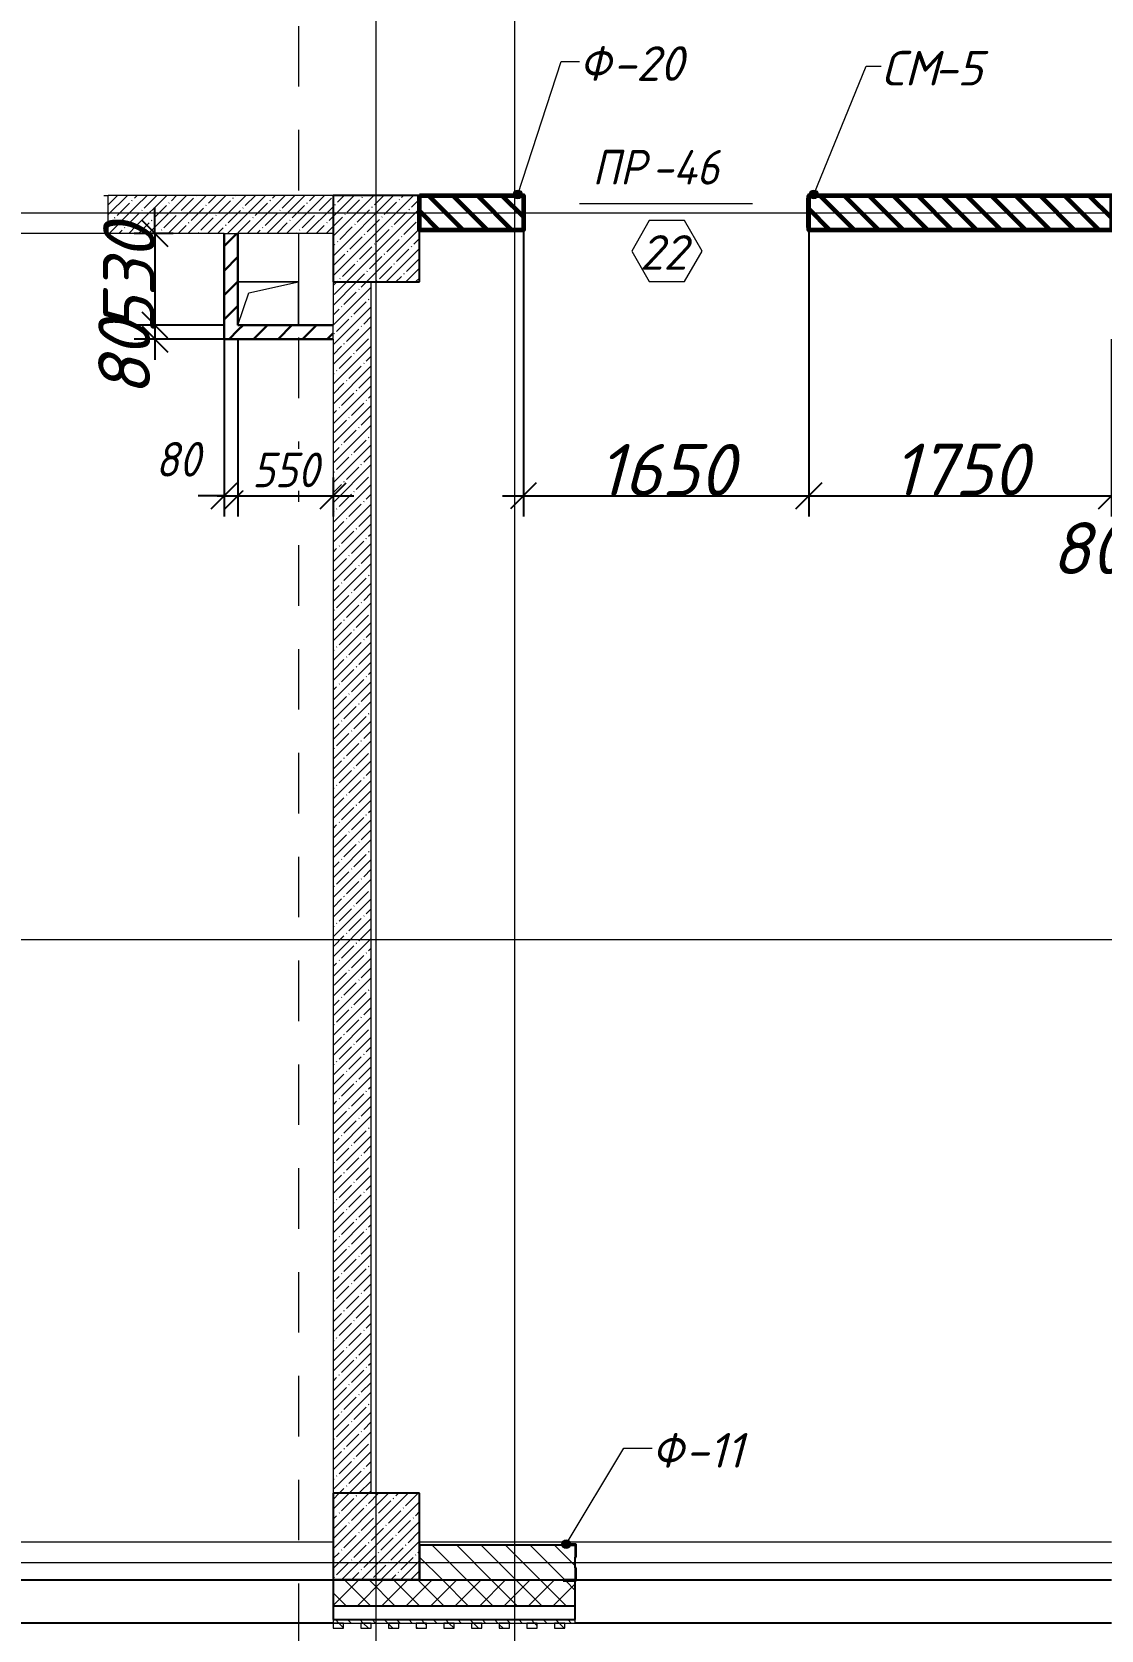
# Model space of a CAD drawing. Header units: millimetres. Extents: x 12986 to 523328, y -9759 to 30092.
# Drawn here: x 284766 to 290947, y -3156 to 6079 of the extents above; entities that cross this region are included whole.
import ezdxf

# ---------------------------------------------------------------- set-up
doc = ezdxf.new("R2010")
doc.units = ezdxf.units.MM
doc.linetypes.add('01 Штриховая _4 мм_', pattern=[600, 350, -250])
for name, color, linetype, lineweight in [('1) ПГП Зеленый', 3, 'Continuous', 30), ('3) РАсчет Зел', 3, 'Continuous', 30), ('5) Блок ячеистый', 160, 'Continuous', 60), ('A-ANNO-DIMS', 7, 'Continuous', 9), ('A-DOOR-IDEN', 7, 'Continuous', 9), ('A-FLOR', 7, 'Continuous', 9), ('A-GENM', 7, 'Continuous', 9), ('A-GENM-1', 7, 'Continuous', 25), ('A-GENM-IDEN', 7, 'Continuous', 9), ('A-WALL-1', 7, 'Continuous', 25), ('A-WALL-6', 18, 'Continuous', 13), ('A-WALL-FNSH-1', 7, 'Continuous', 9), ('A-WALL-FNSH-2', 7, 'Continuous', 5), ('A-WALL-FNSH-5', 7, 'Continuous', 5), ('A-WALL-PATT-1', 7, 'Continuous', 5), ('G-ANNO-SYMB-1', 7, '01 Штриховая _4 мм_', 9), ('I-WALL', 7, 'Continuous', 5), ('S-COLS', 7, 'Continuous', 9), ('S-COLS-1', 7, 'Continuous', 5), ('S-COLS-2', 7, 'Continuous', 25), ('Оси-1', 7, 'Continuous', 20)]:
    doc.layers.add(name, color=color, linetype=linetype, lineweight=lineweight)
for name, color, linetype, lineweight, true_color in [('A-WALL-3', 7, 'Continuous', 5, 0x000000), ('A-WALL-4', 7, 'Continuous', 25, 0x000000), ('A-WALL-PATT-2', 7, 'Continuous', 5, 0xce0000)]:
    doc.layers.add(name, color=color, linetype=linetype, lineweight=lineweight, true_color=true_color)
doc.styles.add('ISOCPEUR_I_2', font='isocpeui.ttf', dxfattribs={"height": 300})
doc.styles.add('ISOCPEUR_I_3', font='isocpeui.ttf', dxfattribs={"width": 0.9, "height": 200})
doc.styles.add('ISOCPEUR_I_4', font='isocpeui.ttf', dxfattribs={"width": 0.9, "height": 300})
doc.dimstyles.new('ISO-2_0_0_9К_СРЕДНИЙ', dxfattribs={"dimscale": 304.8, "dimtxt": 199.196235, "dimasz": 0.492126, "dimexe": 0.393701, "dimexo": 0, "dimgap": 0, "dimtad": 1, "dimdec": 0, "dimzin": 0, "dimdsep": 46, "dimtxsty": 'ISOCPEUR_I_2', "dimblk1": 'OBLIQUE', "dimblk2": 'OBLIQUE', "dimsah": 1, "dimcen": 0.09, "dimdle": 0.393701, "dimazin": 0, "dimtfac": 1, "dimtdec": 4, "dimtix": 1, "dimtmove": 2, "dimatfit": 3, "dimfxl": 1, "dimtvp": 1, "dimtolj": 1, "dimtzin": 0, "dimarcsym": 2})
doc.dimstyles.new('ISO-2_0_0_9К_СРЕДНИЙ_2', dxfattribs={"dimscale": 304.8, "dimtxt": 199.196235, "dimasz": 0.492126, "dimexe": 0.393701, "dimexo": 0, "dimgap": 0, "dimtad": 1, "dimdec": 0, "dimzin": 0, "dimdsep": 46, "dimtxsty": 'ISOCPEUR_I_2', "dimblk1": 'OBLIQUE', "dimblk2": 'OBLIQUE', "dimsah": 1, "dimcen": 0.09, "dimdle": 0.393701, "dimazin": 0, "dimtfac": 1, "dimtdec": 4, "dimtix": 1, "dimtmove": 0, "dimatfit": 3, "dimfxl": 1, "dimtvp": 1, "dimtolj": 1, "dimtzin": 0, "dimarcsym": 2})
doc.dimstyles.new('ISO-2_0_0_9К_СРЕДНИЙ_ФОН_1', dxfattribs={"dimscale": 304.8, "dimtxt": 199.196235, "dimasz": 0.492126, "dimexe": 0.393701, "dimexo": 0, "dimgap": 0.164042, "dimtad": 1, "dimdec": 0, "dimdsep": 46, "dimtxsty": 'ISOCPEUR_I_3', "dimblk1": 'OBLIQUE', "dimblk2": 'OBLIQUE', "dimsah": 1, "dimcen": 0.09, "dimdle": 0.393701, "dimazin": 0, "dimtfac": 1, "dimtdec": 4, "dimtix": 1, "dimtmove": 0, "dimatfit": 3, "dimfxl": 1, "dimtvp": 1, "dimtfill": 1, "dimtolj": 1, "dimtzin": 0, "dimarcsym": 2})
doc.dimstyles.new('ISO-2_0_0_9К_СРЕДНИЙ_ФОН_2', dxfattribs={"dimscale": 304.8, "dimtxt": 199.196235, "dimasz": 0.492126, "dimexe": 0.393701, "dimexo": 0, "dimgap": 0.164042, "dimtad": 1, "dimdec": 0, "dimdsep": 46, "dimtxsty": 'ISOCPEUR_I_3', "dimblk1": 'OBLIQUE', "dimblk2": 'OBLIQUE', "dimsah": 1, "dimcen": 0.09, "dimdle": 0.393701, "dimazin": 0, "dimtfac": 1, "dimtdec": 4, "dimtix": 1, "dimtmove": 2, "dimatfit": 3, "dimfxl": 1, "dimtvp": 1, "dimtfill": 1, "dimtolj": 1, "dimtzin": 0, "dimarcsym": 2})
pattern_1 = [(45, (239096.85, -2765.93), (-57.02463, 57.02463), []), (45, (239153.876, -2765.93), (-57.02463, 57.02463), [100.806, -20.161, 3.353, -16.808])]
pattern_2 = [(135, (239096.85, -2765.93), (-70.71068, -70.71068), [])]
pattern_3 = [(45, (239096.85, -2765.93), (-70.71068, 70.71068), [])]
pattern_4 = [(135, (239096.85, -2765.933), (-35.35534, -35.35534), [])]

# ---------------------------------------------------------------- blocks, each defined once
blk = doc.blocks.new('Колонна_Несущая_Прямоугольное сечение - 500х500-V2-АР1_1_Кладочный план 2 этажа')
at = {"layer": 'S-COLS-1'}
h = blk.add_hatch(dxfattribs=at)
h.set_pattern_fill('FP_4', color=256, style=0, pattern_type=2)
h.set_pattern_definition([(45, (-47660, -7650), (-57.02463, 57.02463), []), (45, (-47602.975, -7650), (-57.02463, 57.02463), [100.806, -20.161, 3.353, -16.808])])
h.paths.add_polyline_path([(-250, -250), (250, -250), (250, 250), (-250, 250)], flags=0)
at = {"layer": 'S-COLS-2'}
for p, q in [((250, 250), (-250, 250)), ((-250, 250), (-250, -250)), ((250, -250), (250, 250)), ((-250, -250), (250, -250))]:
    blk.add_line(p, q, dxfattribs=at)
blk = doc.blocks.new('AR_Отверстие прямоугольное _в плите_ - AR_Отверстие прямоугольное _в плите_-V54-АР1_1_Кладочный план 2 этажа')
at = {"layer": 'A-GENM'}
for p, q in [((175, 125), (-175, 125)), ((-112.5, 62.5), (175, 125)), ((175, -125), (175, 125)), ((-175, -125), (-112.5, 62.5))]:
    blk.add_line(p, q, dxfattribs=at)
blk = doc.blocks.new('Фахверк_СКБ_Уголок - Ф-20_200х3960 h-28533880-АР1_1_Кладочный план 2 этажа')
at = {"layer": 'A-GENM-1'}
for p, q in [((200, 156), (125, 156)), ((125, 156), (125, 81)), ((131, 81), (131, 150)), ((131, 150), (200, 150)), ((200, 150), (200, 156)), ((125, 81), (131, 81)), ((131, 19), (125, 19)), ((125, 19), (125, -56)), ((131, -50), (131, 19)), ((125, -56), (200, -56)), ((200, -50), (131, -50)), ((200, -56), (200, -50))]:
    blk.add_line(p, q, dxfattribs=at)
blk = doc.blocks.new('Фахверк_СКБ_Уголок_Тип 2 - СМ-5_200х2480h-30007438-АР1_1_Кладочный план 2 этажа')
at = {"layer": 'A-GENM-1'}
for p, q in [((125, 156), (125, 81)), ((200, 156), (125, 156)), ((131, 81), (131, 150)), ((131, 150), (200, 150)), ((200, 150), (200, 156)), ((125, 81), (131, 81)), ((131, 19), (125, 19)), ((125, 19), (125, -56)), ((131, -50), (131, 19)), ((125, -56), (200, -56)), ((200, -50), (131, -50)), ((200, -56), (200, -50))]:
    blk.add_line(p, q, dxfattribs=at)
blk = doc.blocks.new('Стойка_Влож_Полоса боковая - Полоса-27101091-АР1_1_Кладочный план 2 этажа')
at = {"layer": 'A-GENM'}
for p, q in [((-5, 85), (0, 85)), ((-5, -85), (-5, 85)), ((0, 31), (0, -31)), ((0, -85), (-5, -85))]:
    blk.add_line(p, q, dxfattribs=at)
blk = doc.blocks.new('Фахверк_СКБ_Уголок - Ф-11_200х2500 h-28441216-АР1_1_Кладочный план 2 этажа')
at = {"layer": 'A-GENM-1'}
for p, q in [((200, 156), (125, 156)), ((125, 156), (125, 81)), ((131, 81), (131, 150)), ((131, 150), (200, 150)), ((200, 150), (200, 156)), ((125, 81), (131, 81)), ((131, 19), (125, 19)), ((125, 19), (125, -56)), ((131, -50), (131, 19)), ((125, -56), (200, -56)), ((200, -50), (131, -50)), ((200, -56), (200, -50))]:
    blk.add_line(p, q, dxfattribs=at)
blk = doc.blocks.new('_Oblique')
at = {"color": 0, "linetype": 'ByBlock', "lineweight": -2}
blk.add_line((-0.5, -0.5), (0.5, 0.5), dxfattribs=at)
blk = doc.blocks.new('*D2114')
at = {"layer": 'A-ANNO-DIMS', "color": 0, "lineweight": -2, "transparency": 16777216}
for p, q in [((287606.9, 4934.1), (287606.9, 3277.9)), ((289256.9, 4934.1), (289256.9, 3277.9)), ((287486.9, 3397.9), (289376.9, 3397.9))]:
    blk.add_line(p, q, dxfattribs=at)
at = {"layer": 'Defpoints', "color": 0, "transparency": 16777216}
for p in [(287606.9, 4934.1), (289256.9, 4934.1), (289256.9, 3397.9)]:
    blk.add_point(p, dxfattribs=at)
at = {"layer": 'A-ANNO-DIMS', "color": 0, "lineweight": -2, "transparency": 16777216, "xscale": 150, "yscale": 150, "zscale": 150, "rotation": 180}
blk.add_blockref('_Oblique', (287606.9, 3397.9), dxfattribs=at)
at = {"layer": 'A-ANNO-DIMS', "color": 0, "lineweight": -2, "transparency": 16777216, "xscale": 150, "yscale": 150, "zscale": 150}
blk.add_blockref('_Oblique', (289256.9, 3397.9), dxfattribs=at)
at = {"layer": 'A-ANNO-DIMS', "color": 0, "transparency": 16777216, "insert": (288431.9, 3547.9), "char_height": 300, "width": 560.814, "attachment_point": 5, "style": 'ISOCPEUR_I_2'}
blk.add_mtext('\\A1;1650', dxfattribs=at)
blk = doc.blocks.new('*D2115')
at = {"layer": 'A-ANNO-DIMS', "color": 0, "lineweight": -2, "transparency": 16777216}
for p, q in [((289256.9, 4934.1), (289256.9, 3277.9)), ((291006.9, 4304.1), (291006.9, 3277.9)), ((289136.9, 3397.9), (291126.9, 3397.9))]:
    blk.add_line(p, q, dxfattribs=at)
at = {"layer": 'Defpoints', "color": 0, "transparency": 16777216}
for p in [(289256.9, 4934.1), (291006.9, 4304.1), (291006.9, 3397.9)]:
    blk.add_point(p, dxfattribs=at)
at = {"layer": 'A-ANNO-DIMS', "color": 0, "lineweight": -2, "transparency": 16777216, "xscale": 150, "yscale": 150, "zscale": 150, "rotation": 180}
blk.add_blockref('_Oblique', (289256.9, 3397.9), dxfattribs=at)
at = {"layer": 'A-ANNO-DIMS', "color": 0, "lineweight": -2, "transparency": 16777216, "xscale": 150, "yscale": 150, "zscale": 150}
blk.add_blockref('_Oblique', (291006.9, 3397.9), dxfattribs=at)
at = {"layer": 'A-ANNO-DIMS', "color": 0, "transparency": 16777216, "insert": (290131.9, 3549.9), "char_height": 300, "width": 560.814, "attachment_point": 5, "style": 'ISOCPEUR_I_2'}
blk.add_mtext('\\A1;1750', dxfattribs=at)
blk = doc.blocks.new('*D2116')
at = {"layer": 'A-ANNO-DIMS', "color": 0, "lineweight": -2, "transparency": 16777216}
for p, q in [((291006.9, 4304.1), (291006.9, 3277.9)), ((291086.9, 4301), (291086.9, 3277.9)), ((290886.9, 3397.9), (291206.9, 3397.9))]:
    blk.add_line(p, q, dxfattribs=at)
at = {"layer": 'Defpoints', "color": 0, "transparency": 16777216}
for p in [(291006.9, 4304.1), (291086.9, 4301), (291086.9, 3397.9)]:
    blk.add_point(p, dxfattribs=at)
at = {"layer": 'A-ANNO-DIMS', "color": 0, "lineweight": -2, "transparency": 16777216, "xscale": 150, "yscale": 150, "zscale": 150, "rotation": 180}
blk.add_blockref('_Oblique', (291006.9, 3397.9), dxfattribs=at)
at = {"layer": 'A-ANNO-DIMS', "color": 0, "lineweight": -2, "transparency": 16777216, "xscale": 150, "yscale": 150, "zscale": 150}
blk.add_blockref('_Oblique', (291086.9, 3397.9), dxfattribs=at)
at = {"layer": 'A-ANNO-DIMS', "color": 0, "transparency": 16777216, "insert": (290658.1, 3245.6), "char_height": 300, "width": 303.391, "attachment_point": 1, "line_spacing_factor": 1.149209, "style": 'ISOCPEUR_I_2'}
blk.add_mtext('\\A1;80', dxfattribs=at)
blk = doc.blocks.new('AAR_СКБ_Марка_Двери_Перемычка и проем - Марка перемычки и проема-25306769-АР1_1_Кладочный план 2 этажа')
at = {"layer": 'A-DOOR-IDEN'}
for p, q in [((-5, 0), (5, 0)), ((-0.968, -0.984), (-1.986, -2.747)), ((1.067, -0.984), (-0.968, -0.984)), ((2.085, -2.747), (1.067, -0.984)), ((-1.986, -2.747), (-0.968, -4.509)), ((1.067, -4.509), (2.085, -2.747)), ((-0.968, -4.509), (1.067, -4.509))]:
    blk.add_line(p, q, dxfattribs=at)
blk = doc.blocks.new('*D2490')
at = {"layer": 'A-ANNO-DIMS', "color": 0, "lineweight": -2, "transparency": 16777216}
for p, q in [((285876.9, 4304.1), (285876.9, 3277.9)), ((285956.9, 4302), (285956.9, 3277.9)), ((285876.9, 3397.9), (285726.9, 3397.9)), ((285876.9, 3397.9), (285956.9, 3397.9)), ((285956.9, 3397.9), (286106.9, 3397.9))]:
    blk.add_line(p, q, dxfattribs=at)
at = {"layer": 'Defpoints', "color": 0, "transparency": 16777216}
for p in [(285876.9, 4304.1), (285956.9, 4302), (285956.9, 3397.9)]:
    blk.add_point(p, dxfattribs=at)
at = {"layer": 'A-ANNO-DIMS', "color": 0, "lineweight": -2, "transparency": 16777216, "xscale": 150, "yscale": 150, "zscale": 150, "rotation": 180}
blk.add_blockref('_Oblique', (285956.9, 3397.9), dxfattribs=at)
at = {"layer": 'A-ANNO-DIMS', "color": 0, "transparency": 16777216, "insert": (285479.9, 3709.2), "char_height": 200, "width": 303.391, "attachment_point": 1, "line_spacing_factor": 1.149209, "style": 'ISOCPEUR_I_3', "bg_fill": 3, "box_fill_scale": 1.1, "bg_fill_color": 256, "bg_fill_true_color": 13158600, "bg_fill_transparency": 0}
blk.add_mtext('\\A1;80', dxfattribs=at)
at = {"layer": 'A-ANNO-DIMS', "color": 0, "lineweight": -2, "transparency": 16777216, "xscale": 150, "yscale": 150, "zscale": 150}
blk.add_blockref('_Oblique', (285876.9, 3397.9), dxfattribs=at)
blk = doc.blocks.new('*D2491')
at = {"layer": 'A-ANNO-DIMS', "color": 0, "lineweight": -2, "transparency": 16777216}
for p, q in [((285956.9, 4302), (285956.9, 3277.9)), ((286506.9, 3504), (286506.9, 3277.9)), ((285836.9, 3397.9), (286626.9, 3397.9))]:
    blk.add_line(p, q, dxfattribs=at)
at = {"layer": 'Defpoints', "color": 0, "transparency": 16777216}
blk.add_point((285956.9, 4302), dxfattribs=at)
at = {"layer": 'A-ANNO-DIMS', "color": 0, "lineweight": -2, "transparency": 16777216, "xscale": 150, "yscale": 150, "zscale": 150, "rotation": 180}
blk.add_blockref('_Oblique', (285956.9, 3397.9), dxfattribs=at)
at = {"layer": 'A-ANNO-DIMS', "color": 0, "lineweight": -2, "transparency": 16777216, "xscale": 150, "yscale": 150, "zscale": 150}
blk.add_blockref('_Oblique', (286506.9, 3397.9), dxfattribs=at)
at = {"layer": 'A-ANNO-DIMS', "color": 0, "transparency": 16777216, "insert": (286231.9, 3547.9), "char_height": 200, "width": 455.087, "attachment_point": 5, "style": 'ISOCPEUR_I_3', "bg_fill": 3, "box_fill_scale": 1.1, "bg_fill_color": 256, "bg_fill_true_color": 13158600, "bg_fill_transparency": 0}
blk.add_mtext('\\A1;550', dxfattribs=at)
at = {"layer": 'Defpoints', "color": 0, "transparency": 16777216}
for p in [(286506.9, 3504), (286506.9, 3397.9)]:
    blk.add_point(p, dxfattribs=at)
blk = doc.blocks.new('*D2492')
at = {"layer": 'A-ANNO-DIMS', "color": 0, "lineweight": -2, "transparency": 16777216}
for p, q in [((285477.3, 4914.1), (285477.3, 5064.1)), ((285583.3, 4914.1), (285357.3, 4914.1)), ((285477.3, 4914.1), (285477.3, 4384.1)), ((285874.8, 4384.1), (285357.3, 4384.1)), ((285477.3, 4384.1), (285477.3, 4234.1))]:
    blk.add_line(p, q, dxfattribs=at)
at = {"layer": 'Defpoints', "color": 0, "transparency": 16777216}
for p in [(285583.3, 4914.1), (285477.3, 4384.1), (285874.8, 4384.1)]:
    blk.add_point(p, dxfattribs=at)
at = {"layer": 'A-ANNO-DIMS', "color": 0, "lineweight": -2, "transparency": 16777216, "xscale": 150, "yscale": 150, "zscale": 150}
for p, rotation in [((285477.3, 4914.1), 270), ((285477.3, 4384.1), 90)]:
    blk.add_blockref('_Oblique', p, dxfattribs=dict(at, rotation=rotation))
at = {"layer": 'A-ANNO-DIMS', "color": 0, "transparency": 16777216, "insert": (285327.3, 4649.1), "char_height": 300, "width": 455.087, "attachment_point": 5, "rotation": 90, "style": 'ISOCPEUR_I_2'}
blk.add_mtext('\\A1;530', dxfattribs=at)
blk = doc.blocks.new('*D2493')
at = {"layer": 'A-ANNO-DIMS', "color": 0, "lineweight": -2, "transparency": 16777216}
for p, q in [((285477.3, 4504.1), (285477.3, 4184.1)), ((285874.8, 4384.1), (285357.3, 4384.1)), ((285876.9, 4304.1), (285357.3, 4304.1))]:
    blk.add_line(p, q, dxfattribs=at)
at = {"layer": 'Defpoints', "color": 0, "transparency": 16777216}
for p in [(285874.8, 4384.1), (285477.3, 4304.1), (285876.9, 4304.1)]:
    blk.add_point(p, dxfattribs=at)
at = {"layer": 'A-ANNO-DIMS', "color": 0, "lineweight": -2, "transparency": 16777216, "xscale": 150, "yscale": 150, "zscale": 150}
for p, rotation in [((285477.3, 4384.1), 90), ((285477.3, 4304.1), 270)]:
    blk.add_blockref('_Oblique', p, dxfattribs=dict(at, rotation=rotation))
at = {"layer": 'A-ANNO-DIMS', "color": 0, "transparency": 16777216, "insert": (285149.3, 3971.3), "char_height": 300, "width": 303.391, "attachment_point": 1, "rotation": 90, "line_spacing_factor": 1.149209, "style": 'ISOCPEUR_I_2'}
blk.add_mtext('\\A1;80', dxfattribs=at)

msp = doc.modelspace()

# ---------------------------------------------------------------- hatches: boundary and pattern name
at = {"layer": '1) ПГП Зеленый'}
h = msp.add_hatch(dxfattribs=at)
h.set_pattern_fill('FP_24', color=256, style=0, pattern_type=2)
h.set_pattern_definition(pattern_3)
h.paths.add_polyline_path([(285956.85086, 4304.06731), (285956.85086, 4914.06731), (285876.85086, 4914.06731), (285876.85086, 4304.06731)], flags=0)
h = msp.add_hatch(dxfattribs=at)
h.set_pattern_fill('FP_24', color=256, style=0, pattern_type=2)
h.set_pattern_definition(pattern_3)
h.paths.add_polyline_path([(285956.85086, 4304.06731), (286506.85086, 4304.06731), (286506.85086, 4384.06731), (285956.85086, 4384.06731)], flags=0)
at = {"layer": '5) Блок ячеистый'}
h = msp.add_hatch(dxfattribs=at)
h.set_pattern_fill('FP_22', color=256, style=0, pattern_type=2)
h.set_pattern_definition(pattern_2)
h.paths.add_polyline_path([(289562.00706, 4934.06731), (291006.85079, 4934.06731), (291006.85079, 5134.06731), (289256.85086, 5134.06731), (289256.85086, 4934.06731), (289325.85079, 4934.06731)], flags=0)
h.paths.add_polyline_path([(287606.85086, 4934.06731), (287606.85086, 5134.06731), (287006.85086, 5134.06731), (287006.85086, 4934.06731), (287537.85086, 4934.06731)], flags=0)
at = {"layer": 'A-GENM-IDEN'}
h = msp.add_hatch(color=256, dxfattribs=at)
edge = h.paths.add_edge_path(flags=0)
edge.add_arc((287575.35086, 5140.06731), 25, 0, 360)
h = msp.add_hatch(color=256, dxfattribs=at)
edge = h.paths.add_edge_path(flags=0)
edge.add_arc((289285.85079, 5140.06731), 25, 0, 360)
h = msp.add_hatch(color=256, dxfattribs=at)
edge = h.paths.add_edge_path(flags=0)
edge.add_arc((287854.51753, -2659.9327), 25, 0, 360)
at = {"layer": 'A-WALL-PATT-1'}
h = msp.add_hatch(dxfattribs=at)
h.set_pattern_fill('FP_7', color=256, style=0, pattern_type=2)
h.set_pattern_definition(pattern_1)
h.paths.add_polyline_path([(286506.85086, 4914.06731), (286506.85086, 5134.06731), (285366.85091, 5134.06731), (285366.85091, 4914.06731), (286497.47581, 4914.06731)], flags=0)
h.paths.add_polyline_path([(283206.85079, 4914.06731), (283786.85086, 4914.06731), (283786.85086, 5134.06731), (282506.85079, 5134.06731), (282506.85079, 4914.06731)], flags=0)
h = msp.add_hatch(dxfattribs=at)
h.set_pattern_fill('FP_7', color=256, style=0, pattern_type=2)
h.set_pattern_definition(pattern_1)
h.paths.add_polyline_path([(285206.85086, 4914.06731), (285366.85091, 4914.06731), (285366.85091, 5134.06731), (285206.85086, 5134.06731)], flags=0)
h.paths.add_polyline_path([(284006.85086, 4914.06731), (284006.85086, 5134.06731), (283786.85086, 5134.06731), (283786.85086, 4914.06731)], flags=0)
h = msp.add_hatch(dxfattribs=at)
h.set_pattern_fill('FP_7', color=256, style=0, pattern_type=2)
h.set_pattern_definition(pattern_1)
h.paths.add_polyline_path([(286726.85086, -2365.93269), (286726.85086, 4634.06731), (286506.85086, 4634.06731), (286506.85086, -2365.93269)], flags=0)
h = msp.add_hatch(dxfattribs=at)
h.set_pattern_fill('FP_11', color=256, style=0, pattern_type=2)
h.set_pattern_definition([(45, (239096.85, -2765.93), (-70.71068, 70.71068), []), (135, (239096.85, -2765.93), (-70.71068, -70.71068), [])])
h.paths.add_polyline_path([(277303.88206, -3015.9327), (278656.85079, -3015.9327), (278656.32908, -2871.9327), (278587.85082, -2871.9327), (278587.85082, -2865.9327), (277086.85079, -2865.9327), (277086.85079, -3015.9327)], flags=0)
h.paths.add_polyline_path([(287906.85083, -3015.9327), (287906.32912, -2871.9327), (287837.85086, -2871.9327), (287837.85086, -2865.9327), (286506.85083, -2865.9327), (286506.85083, -3015.9327), (287837.85086, -3015.9327)], flags=0)
h.paths.add_polyline_path([(270006.85079, -3015.9327), (270006.32908, -2871.9327), (269937.85082, -2871.9327), (269937.85082, -2865.9327), (268306.85079, -2865.9327), (268306.85079, -3015.9327), (269993.80734, -3015.9327)], flags=0)
h.paths.add_polyline_path([(250456.85078, -3015.9327), (252106.85079, -3015.9327), (252106.32908, -2871.9327), (252037.85081, -2871.9327), (252037.85081, -2865.9327), (250525.85077, -2865.9327), (250525.85077, -2871.9327), (250456.85078, -2871.9327)], flags=0)
h = msp.add_hatch(dxfattribs=at)
h.set_pattern_fill('FP_23', color=256, style=0, pattern_type=2)
h.set_pattern_definition(pattern_4)
h.paths.add_polyline_path([(287906.85083, -3115.9327), (287906.85083, -3095.9327), (286506.85083, -3095.9327), (286506.85083, -3115.9327)], flags=0)
h.paths.add_polyline_path([(277303.88206, -3115.9327), (278656.85079, -3115.9327), (278656.85079, -3095.9327), (277086.85079, -3095.9327), (277086.85079, -3115.9327)], flags=0)
h.paths.add_polyline_path([(268306.85079, -3115.9327), (270006.85079, -3115.9327), (270006.85079, -3095.9327), (268306.85079, -3095.9327)], flags=0)
h.paths.add_polyline_path([(252106.85079, -3115.9327), (252106.85079, -3095.9327), (250456.85078, -3095.9327), (250456.85078, -3115.9327), (251255.36644, -3115.9327)], flags=0)
h = msp.add_hatch(dxfattribs=at)
h.set_pattern_fill('FP_23', color=256, style=0, pattern_type=2)
h.set_pattern_definition(pattern_4)
h.paths.add_polyline_path([(286566.85083, -3145.9327), (286566.85083, -3115.9327), (286506.85083, -3115.9327), (286506.85083, -3145.9327)], flags=0)
h = msp.add_hatch(dxfattribs=at)
h.set_pattern_fill('FP_23', color=256, style=0, pattern_type=2)
h.set_pattern_definition(pattern_4)
h.paths.add_polyline_path([(286666.85083, -3145.9327), (286726.85083, -3145.9327), (286726.85083, -3115.9327), (286666.85083, -3115.9327)], flags=0)
h = msp.add_hatch(dxfattribs=at)
h.set_pattern_fill('FP_23', color=256, style=0, pattern_type=2)
h.set_pattern_definition(pattern_4)
h.paths.add_polyline_path([(286886.85083, -3145.9327), (286886.85083, -3115.9327), (286826.85083, -3115.9327), (286826.85083, -3145.9327)], flags=0)
h = msp.add_hatch(dxfattribs=at)
h.set_pattern_fill('FP_23', color=256, style=0, pattern_type=2)
h.set_pattern_definition(pattern_4)
h.paths.add_polyline_path([(287046.85083, -3145.9327), (287046.85083, -3115.9327), (286986.85083, -3115.9327), (286986.85083, -3145.9327)], flags=0)
h = msp.add_hatch(dxfattribs=at)
h.set_pattern_fill('FP_23', color=256, style=0, pattern_type=2)
h.set_pattern_definition(pattern_4)
h.paths.add_polyline_path([(287206.85083, -3145.9327), (287206.85083, -3115.9327), (287146.85083, -3115.9327), (287146.85083, -3145.9327)], flags=0)
h = msp.add_hatch(dxfattribs=at)
h.set_pattern_fill('FP_23', color=256, style=0, pattern_type=2)
h.set_pattern_definition(pattern_4)
h.paths.add_polyline_path([(287306.85083, -3145.9327), (287366.85083, -3145.9327), (287366.85083, -3115.9327), (287306.85083, -3115.9327)], flags=0)
h = msp.add_hatch(dxfattribs=at)
h.set_pattern_fill('FP_23', color=256, style=0, pattern_type=2)
h.set_pattern_definition(pattern_4)
h.paths.add_polyline_path([(287526.85083, -3145.9327), (287526.85083, -3115.9327), (287466.85083, -3115.9327), (287466.85083, -3145.9327)], flags=0)
h = msp.add_hatch(dxfattribs=at)
h.set_pattern_fill('FP_23', color=256, style=0, pattern_type=2)
h.set_pattern_definition(pattern_4)
h.paths.add_polyline_path([(287626.85083, -3145.9327), (287686.85083, -3145.9327), (287686.85083, -3115.9327), (287626.85083, -3115.9327)], flags=0)
h = msp.add_hatch(dxfattribs=at)
h.set_pattern_fill('FP_23', color=256, style=0, pattern_type=2)
h.set_pattern_definition(pattern_4)
h.paths.add_polyline_path([(287846.85083, -3145.9327), (287846.85083, -3115.9327), (287786.85083, -3115.9327), (287786.85083, -3145.9327)], flags=0)
at = {"layer": 'A-WALL-PATT-2'}
h = msp.add_hatch(dxfattribs=at)
h.set_pattern_fill('FP_22', color=256, style=0, pattern_type=2)
h.set_pattern_definition(pattern_2)
h.paths.add_polyline_path([(287906.85083, -2865.9327), (287906.85083, -2665.9327), (287006.85079, -2665.9327), (287006.85079, -2865.9327), (287837.85086, -2865.9327)], flags=0)
at = {"layer": 'S-COLS-1'}
h = msp.add_hatch(dxfattribs=at)
h.set_pattern_fill('FP_7', color=256, style=0, pattern_type=2)
h.set_pattern_definition(pattern_1)
h.paths.add_polyline_path([(286506.85079, -2865.9327), (287006.85079, -2865.9327), (287006.85079, -2365.9327), (286506.85079, -2365.9327), (286506.85079, -2655.01297)], flags=0)

# ---------------------------------------------------------------- linework, layer by layer
at = {"layer": '1) ПГП Зеленый'}
for p, q in [((285876.85086, 4304.06731), (285876.85086, 4914.06731)), ((286506.85086, 4384.06731), (285956.85086, 4384.06731))]:
    msp.add_line(p, q, dxfattribs=at)
at = {"layer": '3) РАсчет Зел'}
for p, q in [((285956.85086, 4914.06731), (285956.85086, 4384.06731)), ((285876.85086, 4304.06731), (286506.85086, 4304.06731))]:
    msp.add_line(p, q, dxfattribs=at)
at = {"layer": '5) Блок ячеистый'}
for points in [[(287006.85086, 5134.06731), (287606.85086, 5134.06731), (287606.85086, 4934.06731), (287006.85086, 4934.06731)], [(289256.85079, 5134.06731), (291006.85079, 5134.06731), (291006.85079, 4934.06731), (289256.85079, 4934.06731)]]:
    msp.add_lwpolyline(points, close=True, dxfattribs=at)
at = {"layer": 'A-FLOR'}
for p, q in [((285956.85086, 4634.06731), (286306.85086, 4634.06731)), ((286306.85086, 4634.06731), (286306.85086, 4384.06731))]:
    msp.add_line(p, q, dxfattribs=at)
at = {"layer": 'A-GENM-IDEN'}
for p, q in [((287575.35086, 5140.06731), (287824.62196, 5908.54575)), ((287824.62196, 5908.54575), (287931.85086, 5908.54575)), ((289285.85079, 5140.06731), (289589.2618, 5881.63383)), ((289589.2618, 5881.63383), (289676.39341, 5881.63383)), ((287854.51753, -2659.9327), (288188.58661, -2105.26618)), ((288188.58661, -2105.26618), (288351.85863, -2105.26618))]:
    msp.add_line(p, q, dxfattribs=at)
for centre in [(287575.35086, 5140.06731), (289285.85079, 5140.06731), (287854.51753, -2659.9327)]:
    msp.add_circle(centre, 25, dxfattribs=at)
at = {"layer": 'A-WALL-1'}
for p, q in [((287837.85086, -2665.9327), (287006.85079, -2665.9327)), ((287006.85079, -2665.9327), (287006.85079, -2865.9327)), ((287906.85083, -2796.9327), (287906.85083, -2734.9327)), ((287006.85079, -2865.9327), (287837.85086, -2865.9327))]:
    msp.add_line(p, q, dxfattribs=at)
at = {"layer": 'A-WALL-3'}
for p, q in [((285206.85086, 4914.06731), (285206.85086, 5134.06731)), ((286506.85086, 5134.06731), (285206.85086, 5134.06731)), ((285876.85086, 4914.06731), (285206.85086, 4914.06731)), ((286506.85086, 4914.06731), (285956.85086, 4914.06731)), ((286506.85086, 4634.06731), (286506.85086, 4384.06731)), ((286726.85086, -2365.93269), (286726.85086, 4634.06731)), ((286506.85086, 4304.06731), (286506.85086, -2365.93269)), ((286506.85086, -2365.93269), (286726.85086, -2365.93269))]:
    msp.add_line(p, q, dxfattribs=at)
at = {"layer": 'A-WALL-4'}
for p, q in [((284412.85086, -2865.9327), (286506.85079, -2865.9327)), ((287006.85079, -2865.9327), (286506.85083, -2865.9327)), ((286506.85083, -2865.9327), (286506.85083, -3095.9327)), ((287906.85083, -3095.9327), (287906.85083, -2871.9327)), ((287912.85086, -2865.9327), (291006.85079, -2865.9327)), ((286506.85083, -3015.9327), (287906.85083, -3015.9327)), ((286506.85083, -3115.9327), (284406.85083, -3115.9327)), ((286506.85083, -3095.9327), (287906.85083, -3095.9327)), ((291006.85083, -3115.9327), (287906.85083, -3115.9327))]:
    msp.add_line(p, q, dxfattribs=at)
at = {"layer": 'A-WALL-6'}
for p, q in [((285876.85086, 4914.06731), (285956.85086, 4914.06731)), ((286506.85086, 4304.06731), (286506.85086, 4384.06731))]:
    msp.add_line(p, q, dxfattribs=at)
at = {"layer": 'A-WALL-FNSH-1'}
for p, q in [((286506.85083, -3095.9327), (286506.85083, -3115.9327)), ((286506.85083, -3115.9327), (287906.85083, -3115.9327)), ((287906.85083, -3115.9327), (287906.85083, -3095.9327))]:
    msp.add_line(p, q, dxfattribs=at)
at = {"layer": 'A-WALL-FNSH-2'}
for p, q in [((287006.85086, 5134.06731), (287537.85086, 5134.06731)), ((291006.85079, 5134.06731), (289325.85079, 5134.06731)), ((287606.85086, 5003.06731), (287606.85086, 5065.06731)), ((289256.85086, 5003.06731), (289256.85086, 5065.06731)), ((287006.85086, 4934.06731), (287537.85086, 4934.06731)), ((291006.85079, 4934.06731), (289325.85079, 4934.06731))]:
    msp.add_line(p, q, dxfattribs=at)
at = {"layer": 'A-WALL-FNSH-5'}
for p, q in [((286566.85083, -3115.9327), (286506.85083, -3115.9327)), ((286506.85083, -3115.9327), (286506.85083, -3145.9327)), ((286566.85083, -3145.9327), (286566.85083, -3115.9327)), ((286726.85083, -3115.9327), (286666.85083, -3115.9327)), ((286666.85083, -3115.9327), (286666.85083, -3145.9327)), ((286726.85083, -3145.9327), (286726.85083, -3115.9327)), ((286886.85083, -3115.9327), (286826.85083, -3115.9327)), ((286826.85083, -3115.9327), (286826.85083, -3145.9327)), ((286886.85083, -3145.9327), (286886.85083, -3115.9327)), ((287046.85083, -3115.9327), (286986.85083, -3115.9327)), ((286986.85083, -3115.9327), (286986.85083, -3145.9327)), ((287046.85083, -3145.9327), (287046.85083, -3115.9327)), ((287206.85083, -3115.9327), (287146.85083, -3115.9327)), ((287146.85083, -3115.9327), (287146.85083, -3145.9327)), ((287206.85083, -3145.9327), (287206.85083, -3115.9327)), ((287366.85083, -3115.9327), (287306.85083, -3115.9327)), ((287306.85083, -3115.9327), (287306.85083, -3145.9327)), ((287366.85083, -3145.9327), (287366.85083, -3115.9327)), ((287526.85083, -3115.9327), (287466.85083, -3115.9327)), ((287466.85083, -3115.9327), (287466.85083, -3145.9327)), ((287526.85083, -3145.9327), (287526.85083, -3115.9327)), ((287686.85083, -3115.9327), (287626.85083, -3115.9327)), ((287626.85083, -3115.9327), (287626.85083, -3145.9327)), ((287686.85083, -3145.9327), (287686.85083, -3115.9327)), ((287846.85083, -3115.9327), (287786.85083, -3115.9327)), ((287786.85083, -3115.9327), (287786.85083, -3145.9327)), ((287846.85083, -3145.9327), (287846.85083, -3115.9327)), ((286506.85083, -3145.9327), (286566.85083, -3145.9327)), ((286666.85083, -3145.9327), (286726.85083, -3145.9327)), ((286826.85083, -3145.9327), (286886.85083, -3145.9327)), ((286986.85083, -3145.9327), (287046.85083, -3145.9327)), ((287146.85083, -3145.9327), (287206.85083, -3145.9327)), ((287306.85083, -3145.9327), (287366.85083, -3145.9327)), ((287466.85083, -3145.9327), (287526.85083, -3145.9327)), ((287626.85083, -3145.9327), (287686.85083, -3145.9327)), ((287786.85083, -3145.9327), (287846.85083, -3145.9327))]:
    msp.add_line(p, q, dxfattribs=at)
at = {"layer": 'G-ANNO-SYMB-1'}
msp.add_line((286308.06964, -7437.18168), (286308.06964, 25929.77638), dxfattribs=at)
at = {"layer": 'I-WALL'}
for p, q in [((285181.85086, 5134.06731), (285206.85086, 5134.06731)), ((285206.85086, 4914.06731), (284006.85086, 4914.06731)), ((282506.85079, -2645.9327), (286506.85079, -2645.9327)), ((287006.85079, -2645.9327), (291006.85079, -2645.9327))]:
    msp.add_line(p, q, dxfattribs=at)
at = {"layer": 'S-COLS-2'}
for p, q in [((287006.85079, -2365.9327), (286506.85079, -2365.9327)), ((286506.85079, -2365.9327), (286506.85079, -2865.9327)), ((287006.85079, -2865.9327), (287006.85079, -2365.9327)), ((286506.85079, -2865.9327), (287006.85079, -2865.9327))]:
    msp.add_line(p, q, dxfattribs=at)
at = {"layer": 'Оси-1'}
for p, q in [((286756.85078, -6915.9327), (286756.85078, 24457.83451)), ((287556.85078, -6915.9327), (287556.85078, 24457.83451)), ((234936.85079, 5034.0673), (365048.47884, 5034.0673)), ((234936.85079, 834.0673), (365048.47884, 834.0673)), ((234936.85079, -2765.9327), (365048.47884, -2765.9327))]:
    msp.add_line(p, q, dxfattribs=at)

# ---------------------------------------------------------------- block references
at = {"layer": 'A-DOOR-IDEN', "xscale": 99.99999999999993, "yscale": 99.99999999999993, "zscale": 99.99999999999993}
msp.add_blockref('AAR_СКБ_Марка_Двери_Перемычка и проем - Марка перемычки и проема-25306769-АР1_1_Кладочный план 2 этажа', (288431.85086, 5087.36103), dxfattribs=at)
at = {"layer": 'A-GENM'}
for name, p in [('Стойка_Влож_Полоса боковая - Полоса-27101091-АР1_1_Кладочный план 2 этажа', (289250.85079, 5034.06731)), ('AR_Отверстие прямоугольное _в плите_ - AR_Отверстие прямоугольное _в плите_-V54-АР1_1_Кладочный план 2 этажа', (286131.85086, 4509.06731))]:
    msp.add_blockref(name, p, dxfattribs=at)
at = {"layer": 'A-GENM-1', "rotation": 180}
for name, p in [('Фахверк_СКБ_Уголок - Ф-20_200х3960 h-28533880-АР1_1_Кладочный план 2 этажа', (287737.85086, 5084.06731)), ('Фахверк_СКБ_Уголок - Ф-11_200х2500 h-28441216-АР1_1_Кладочный план 2 этажа', (288037.85086, -2715.9327))]:
    msp.add_blockref(name, p, dxfattribs=at)
at = {"layer": 'A-GENM-1'}
msp.add_blockref('Фахверк_СКБ_Уголок_Тип 2 - СМ-5_200х2480h-30007438-АР1_1_Кладочный план 2 этажа', (289125.85079, 4984.06731), dxfattribs=at)
at = {"layer": 'S-COLS'}
msp.add_blockref('Колонна_Несущая_Прямоугольное сечение - 500х500-V2-АР1_1_Кладочный план 2 этажа', (286756.85086, 4884.06731), dxfattribs=at)

# ---------------------------------------------------------------- texts
at = {"layer": 'A-DOOR-IDEN', "insert": (288279.95234, 4904.71965), "char_height": 200, "width": 317.46825, "attachment_point": 1, "style": 'ISOCPEUR_I_2'}
msp.add_mtext('22', dxfattribs=at)
at = {"layer": 'A-GENM-IDEN', "char_height": 200, "attachment_point": 1}
for s, insert, width, style in [('\\fISOCPEUR|b0|i1|c204|p34|;\\W.9;Ф', (287931.85086, 5996.16034), 230.886, 'ISOCPEUR_I_2'), ('-20', (288122.35086, 5996.16034), 476.202375, 'ISOCPEUR_I_2'), ('СМ', (289676.39341, 5969.24841), 367.9745625, 'ISOCPEUR_I_2'), ('-5', (289980.00279, 5969.24841), 317.46825, 'ISOCPEUR_I_2'), ('ПР', (288006.06593, 5396.64989), 416.8775, 'ISOCPEUR_I_4'), ('-46', (288350.02426, 5396.64989), 561.18125, 'ISOCPEUR_I_4'), ('\\fISOCPEUR|b0|i1|c204|p34|;\\W.9;Ф', (288351.85863, -2017.65159), 230.886, 'ISOCPEUR_I_2'), ('-11', (288542.35863, -2017.65159), 389.620125, 'ISOCPEUR_I_2')]:
    msp.add_mtext(s, dxfattribs=dict(at, insert=insert, width=width, style=style))

# ---------------------------------------------------------------- dimensions: what is measured, and where the dimension line sits
at = {"layer": 'A-ANNO-DIMS'}
for base, p1, p2, override, picture, middle in [((289256.85086, 3397.92858), (287606.85086, 4934.06731), (289256.85086, 4934.06731), {"dimpost": '<>', "dimfxl": 1650}, '*D2114', (288431.85086, 3547.92858)), ((291006.85079, 3397.92858), (289256.85086, 4934.06731), (291006.85079, 4304.06731), {"dimpost": '<>', "dimfxl": 1859.946172}, '*D2115', (290131.85083, 3549.8604))]:
    dim = msp.add_linear_dim(base=base, p1=p1, p2=p2, dimstyle='ISO-2_0_0_9К_СРЕДНИЙ_2', override=override, dxfattribs=at)
    dim.commit()
    dim.dimension.update_dxf_attribs({"geometry": picture, "text_midpoint": middle})
dim = msp.add_linear_dim(base=(291086.85079, 3397.92858), p1=(291006.85079, 4304.06731), p2=(291086.85079, 4301.01931), dimstyle='ISO-2_0_0_9К_СРЕДНИЙ', override={"dimpost": '<>', "dimfxl": 80.058043}, dxfattribs=at)
dim.commit()
dim.dimension.update_dxf_attribs({"geometry": '*D2116', "text_midpoint": (290809.76461, 3045.59748), "dimtype": 160})

# ---------------------------------------------------------------- next in the draw order: dimensions: what is measured, and where the dimension line sits
dim = msp.add_linear_dim(base=(285956.85086, 3397.92858), p1=(285876.85086, 4304.06731), p2=(285956.85086, 4302.01931), dimstyle='ISO-2_0_0_9К_СРЕДНИЙ_ФОН_2', override={"dimpost": '<>', "dimfxl": 80.02621}, dxfattribs=at)
dim.commit()
dim.dimension.update_dxf_attribs({"geometry": '*D2490', "text_midpoint": (285631.62985, 3575.8864), "dimtype": 160})

# ---------------------------------------------------------------- next in the draw order: dimensions: what is measured, and where the dimension line sits
dim = msp.add_linear_dim(base=(286506.85086, 3397.92858), p1=(285956.85086, 4302.01931), p2=(286506.85086, 3503.9946), dimstyle='ISO-2_0_0_9К_СРЕДНИЙ_ФОН_1', override={"dimpost": '<>', "dimfxl": 969.197312}, dxfattribs=at)
dim.commit()
dim.dimension.update_dxf_attribs({"geometry": '*D2491', "text_midpoint": (286231.85086, 3547.92858)})

# ---------------------------------------------------------------- next in the draw order: dimensions: what is measured, and where the dimension line sits
dim = msp.add_linear_dim(base=(285477.28112, 4384.06731), p1=(285583.34713, 4914.06731), p2=(285874.80286, 4384.06731), angle=90, dimstyle='ISO-2_0_0_9К_СРЕДНИЙ_2', override={"dimpost": '<>', "dimfxl": 604.852413}, dxfattribs=at)
dim.commit()
dim.dimension.update_dxf_attribs({"geometry": '*D2492', "text_midpoint": (285327.28112, 4649.06731)})
dim = msp.add_linear_dim(base=(285477.28112, 4304.06731), p1=(285874.80286, 4384.06731), p2=(285876.85086, 4304.06731), angle=90, dimstyle='ISO-2_0_0_9К_СРЕДНИЙ', override={"dimpost": '<>', "dimfxl": 80.02621}, dxfattribs=at)
dim.commit()
dim.dimension.update_dxf_attribs({"geometry": '*D2493', "text_midpoint": (285349.3233, 4122.96386), "dimtype": 160, "text_rotation": 90})

doc.saveas('drawing.dxf')
